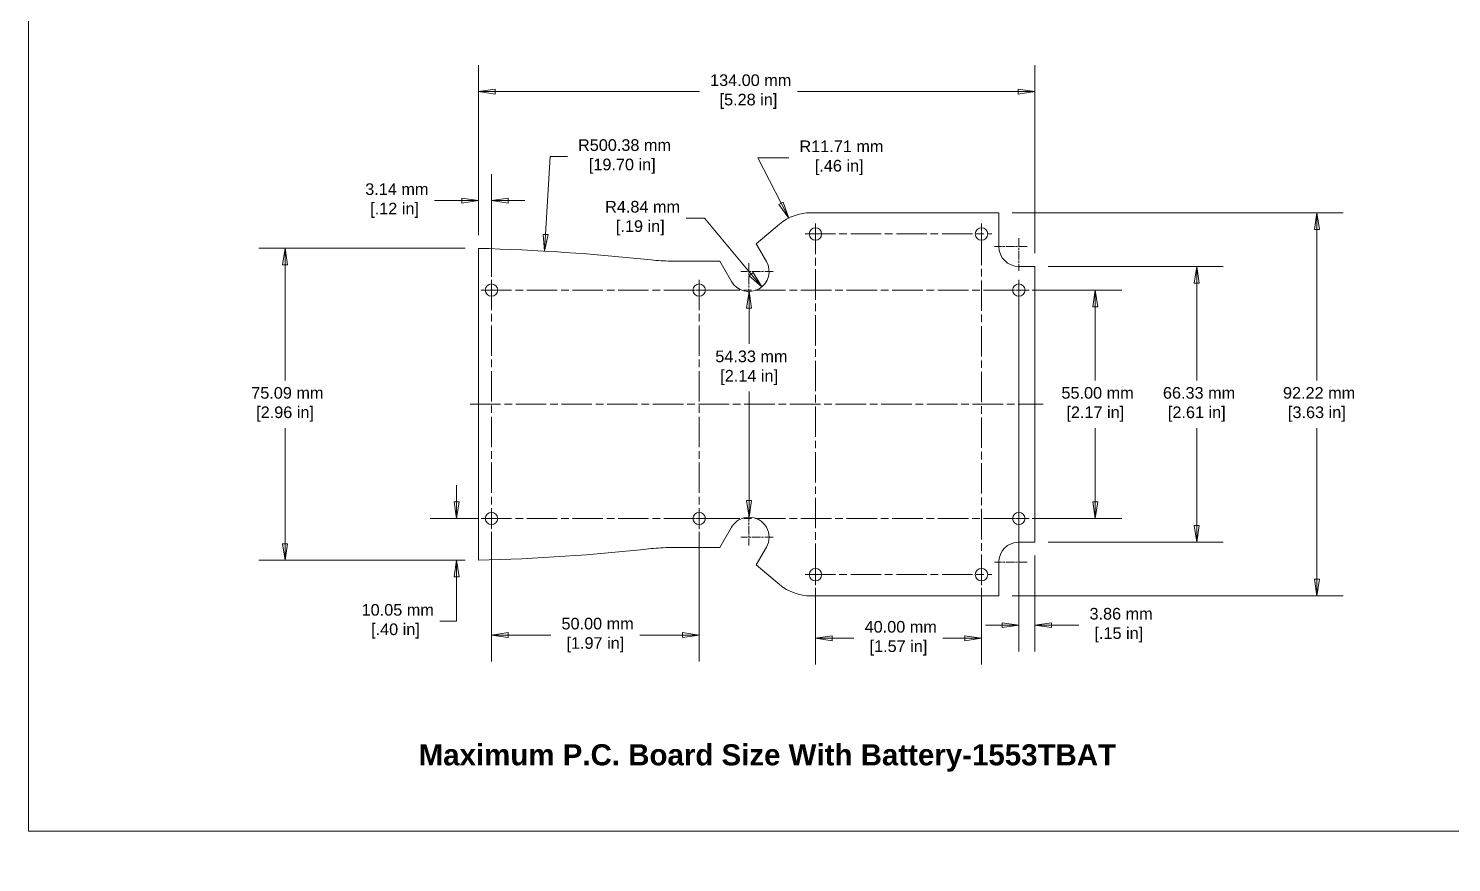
# Model space of a CAD drawing. Header units: millimetres. Extents: x 19 to 539, y -341 to 412.
# Drawn here: x 19.3 to 362, y 11.8 to 212.5 of the extents above; entities that cross this region are included whole.
import ezdxf

# ---------------------------------------------------------------- set-up
doc = ezdxf.new("R2010")
doc.units = ezdxf.units.MM
doc.header["$LTSCALE"] = 2
doc.linetypes.add('CHAIN', pattern=[0.7087, 0.4724, -0.0591, 0.1181, -0.0591])
for name, color, linetype, lineweight in [('Center Mark (ANSI)', 7, 'Continuous', 9), ('Centerline (ANSI)', 7, 'Continuous', 9), ('Dimension (ANSI)', 7, 'Continuous', 9), ('Sketch Geometry (ANSI)', 7, 'Continuous', 9), ('Symbol (ANSI)', 7, 'Continuous', 9), ('Visible (ANSI)', 7, 'Continuous', 9)]:
    doc.layers.add(name, color=color, linetype=linetype, lineweight=lineweight)
doc.styles.add('Label Text (ANSI)', font='arialbd.ttf')
doc.styles.add('Small Dimension Text', font='arial.ttf')
doc.dimstyles.new('Small Dimensions', dxfattribs={"dimscale": 2, "dimtxt": 1.4, "dimasz": 2, "dimexe": 3.175, "dimexo": 1.6002, "dimgap": 0.8, "dimtad": 0, "dimtih": 1, "dimtoh": 1, "dimrnd": 1e-08, "dimzin": 4, "dimdsep": 46, "dimtxsty": 'Small Dimension Text', "dimblk": 'Filled-1', "dimcen": 0.09, "dimdle": 10, "dimclrd": 256, "dimclre": 256, "dimclrt": 256, "dimadec": 1, "dimazin": 0, "dimtfac": 2.177143, "dimtofl": 0, "dimtmove": 0, "dimatfit": 3, "dimfxl": 0, "dimtolj": 1, "dimtzin": 0, "dimlwd": -1, "dimlwe": -1, "dimarcsym": 0})
doc.dimstyles.new('Small Dimensions-03', dxfattribs={"dimscale": 2, "dimtxt": 1.4, "dimasz": 2, "dimexe": 3.175, "dimexo": 1.6002, "dimgap": 0.8, "dimtad": 0, "dimtih": 1, "dimtoh": 1, "dimrnd": 1e-08, "dimzin": 4, "dimdsep": 46, "dimtxsty": 'Small Dimension Text', "dimblk": 'Filled-1', "dimcen": 0.09, "dimdle": 10, "dimclrd": 256, "dimclre": 256, "dimclrt": 256, "dimadec": 1, "dimazin": 0, "dimtfac": 2.178571, "dimtofl": 0, "dimtmove": 0, "dimatfit": 3, "dimfxl": 0, "dimtolj": 1, "dimtzin": 0, "dimlwd": -1, "dimlwe": -1, "dimarcsym": 0})

# ---------------------------------------------------------------- blocks, each defined once
blk = doc.blocks.new('Borders Hammond Border')
at = {"layer": 'Sketch Geometry (ANSI)'}
for p, q in [((9.652, 206.248), (9.652, 9.652)), ((9.652, 9.652), (269.748, 9.652))]:
    blk.add_line(p, q, dxfattribs=at)
blk = doc.blocks.new('Filled-1')
at = {"color": 0}
for p, q in [((0, 0), (-1, 0.15)), ((-1, 0.15), (-1, -0.15)), ((-1, 0), (0, 0)), ((-1, -0.15), (0, 0))]:
    blk.add_line(p, q, dxfattribs=at)
at = {"color": 0, "flags": 128}
blk.add_lwpolyline([(-1, -0.15), (0, 0), (-1, 0.15), (-1, -0.15)], dxfattribs=at)
at = {"color": 0}
blk.add_solid([(-1, -0.15), (0, 0), (-1, 0.15), (-1, -0.15)], dxfattribs=at)
blk = doc.blocks.new('*D20')
at = {"layer": 'Defpoints', "color": 0, "transparency": 16777216}
for p in [(261.69, 155.23), (300.68, 155.23), (261.69, 88.91)]:
    blk.add_point(p, dxfattribs=at)
at = {"layer": 'Dimension (ANSI)', "transparency": 16777216}
for p, q in [((264.89, 155.23), (307.03, 155.23)), ((300.68, 151.23), (300.68, 127.8)), ((300.68, 92.91), (300.68, 116.34)), ((264.89, 88.91), (307.03, 88.91))]:
    blk.add_line(p, q, dxfattribs=at)
at = {"layer": 'Dimension (ANSI)', "transparency": 16777216, "xscale": 4, "yscale": 4, "zscale": 4}
for p, rotation in [((300.68, 155.23), 90), ((300.68, 88.91), 270)]:
    blk.add_blockref('Filled-1', p, dxfattribs=dict(at, rotation=rotation))
at = {"layer": 'Dimension (ANSI)', "transparency": 16777216, "insert": (300.68, 122.07), "char_height": 2.8, "attachment_point": 5, "style": 'Small Dimension Text'}
blk.add_mtext('\\A1; 66.33 mm\\P[2.61 in]', dxfattribs=at)
blk = doc.blocks.new('*D21')
at = {"layer": 'Defpoints', "color": 0, "transparency": 16777216}
for p in [(81.11, 159.62), (127.69, 159.62), (127.69, 84.52)]:
    blk.add_point(p, dxfattribs=at)
at = {"layer": 'Dimension (ANSI)', "transparency": 16777216}
for p, q in [((124.49, 159.62), (74.76, 159.62)), ((81.11, 155.62), (81.11, 127.8)), ((81.11, 88.52), (81.11, 116.34)), ((124.49, 84.52), (74.76, 84.52))]:
    blk.add_line(p, q, dxfattribs=at)
at = {"layer": 'Dimension (ANSI)', "transparency": 16777216, "xscale": 4, "yscale": 4, "zscale": 4}
for p, rotation in [((81.11, 159.62), 90), ((81.11, 84.52), 270)]:
    blk.add_blockref('Filled-1', p, dxfattribs=dict(at, rotation=rotation))
at = {"layer": 'Dimension (ANSI)', "transparency": 16777216, "insert": (81.11, 122.07), "char_height": 2.8, "attachment_point": 5, "style": 'Small Dimension Text'}
blk.add_mtext('\\A1; 75.09 mm\\P[2.96 in]', dxfattribs=at)
blk = doc.blocks.new('*D22')
at = {"layer": 'Defpoints', "color": 0, "transparency": 16777216}
for p in [(122.4, 94.57), (130.83, 94.57), (127.69, 84.52)]:
    blk.add_point(p, dxfattribs=at)
at = {"layer": 'Dimension (ANSI)', "transparency": 16777216}
for p, q in [((122.4, 98.57), (122.4, 102.57)), ((127.63, 94.57), (116.05, 94.57)), ((124.49, 84.52), (116.05, 84.52)), ((122.4, 80.52), (122.4, 69.84)), ((122.4, 69.84), (118.4, 69.84))]:
    blk.add_line(p, q, dxfattribs=at)
at = {"layer": 'Dimension (ANSI)', "transparency": 16777216, "xscale": 4, "yscale": 4, "zscale": 4}
for p, rotation in [((122.4, 94.57), 270), ((122.4, 84.52), 90)]:
    blk.add_blockref('Filled-1', p, dxfattribs=dict(at, rotation=rotation))
at = {"layer": 'Dimension (ANSI)', "transparency": 16777216, "insert": (107.69, 69.84), "char_height": 2.8, "attachment_point": 5, "style": 'Small Dimension Text'}
blk.add_mtext('\\A1; 10.05 mm\\P[.40 in]', dxfattribs=at)
blk = doc.blocks.new('*D23')
at = {"layer": 'Defpoints', "color": 0, "transparency": 16777216}
for p in [(130.83, 94.57), (180.83, 94.57), (180.83, 66.53)]:
    blk.add_point(p, dxfattribs=at)
at = {"layer": 'Dimension (ANSI)', "transparency": 16777216}
for p, q in [((130.83, 91.37), (130.83, 60.18)), ((180.83, 91.37), (180.83, 60.18)), ((134.83, 66.53), (145.12, 66.53)), ((176.83, 66.53), (166.54, 66.53))]:
    blk.add_line(p, q, dxfattribs=at)
at = {"layer": 'Dimension (ANSI)', "transparency": 16777216, "xscale": 4, "yscale": 4, "zscale": 4, "rotation": 180}
blk.add_blockref('Filled-1', (130.83, 66.53), dxfattribs=at)
at = {"layer": 'Dimension (ANSI)', "transparency": 16777216, "xscale": 4, "yscale": 4, "zscale": 4}
blk.add_blockref('Filled-1', (180.83, 66.53), dxfattribs=at)
at = {"layer": 'Dimension (ANSI)', "transparency": 16777216, "insert": (155.83, 66.53), "char_height": 2.8, "attachment_point": 5, "style": 'Small Dimension Text'}
blk.add_mtext('\\A1; 50.00 mm\\P[1.97 in]', dxfattribs=at)
blk = doc.blocks.new('*D24')
at = {"layer": 'Defpoints', "color": 0, "transparency": 16777216}
for p in [(208.83, 81.07), (248.83, 81.07), (248.83, 65.76)]:
    blk.add_point(p, dxfattribs=at)
at = {"layer": 'Dimension (ANSI)', "transparency": 16777216}
for p, q in [((208.83, 77.87), (208.83, 59.41)), ((248.83, 77.87), (248.83, 59.41)), ((212.83, 65.76), (218.12, 65.76)), ((244.83, 65.76), (239.54, 65.76))]:
    blk.add_line(p, q, dxfattribs=at)
at = {"layer": 'Dimension (ANSI)', "transparency": 16777216, "xscale": 4, "yscale": 4, "zscale": 4, "rotation": 180}
blk.add_blockref('Filled-1', (208.83, 65.76), dxfattribs=at)
at = {"layer": 'Dimension (ANSI)', "transparency": 16777216, "xscale": 4, "yscale": 4, "zscale": 4}
blk.add_blockref('Filled-1', (248.83, 65.76), dxfattribs=at)
at = {"layer": 'Dimension (ANSI)', "transparency": 16777216, "insert": (228.83, 65.76), "char_height": 2.8, "attachment_point": 5, "style": 'Small Dimension Text'}
blk.add_mtext('\\A1; 40.00 mm\\P[1.57 in]', dxfattribs=at)
blk = doc.blocks.new('*D25')
at = {"layer": 'Defpoints', "color": 0, "transparency": 16777216}
for p in [(130.83, 171.11), (127.69, 159.62), (130.83, 149.57)]:
    blk.add_point(p, dxfattribs=at)
at = {"layer": 'Dimension (ANSI)', "transparency": 16777216}
for p, q in [((127.69, 162.82), (127.69, 177.46)), ((130.83, 152.77), (130.83, 177.46)), ((123.69, 171.11), (117.1, 171.11)), ((134.83, 171.11), (138.83, 171.11))]:
    blk.add_line(p, q, dxfattribs=at)
at = {"layer": 'Dimension (ANSI)', "transparency": 16777216, "xscale": 4, "yscale": 4, "zscale": 4}
blk.add_blockref('Filled-1', (127.69, 171.11), dxfattribs=at)
at = {"layer": 'Dimension (ANSI)', "transparency": 16777216, "xscale": 4, "yscale": 4, "zscale": 4, "rotation": 180}
blk.add_blockref('Filled-1', (130.83, 171.11), dxfattribs=at)
at = {"layer": 'Dimension (ANSI)', "transparency": 16777216, "insert": (107.48, 171.11), "char_height": 2.8, "attachment_point": 5, "style": 'Small Dimension Text'}
blk.add_mtext('\\A1; 3.14 mm\\P[.12 in]', dxfattribs=at)
blk = doc.blocks.new('*D26')
at = {"layer": 'Defpoints', "color": 0, "transparency": 16777216}
for p in [(261.69, 197.34), (127.69, 159.62), (261.69, 155.23)]:
    blk.add_point(p, dxfattribs=at)
at = {"layer": 'Dimension (ANSI)', "transparency": 16777216}
for p, q in [((127.69, 162.82), (127.69, 203.69)), ((261.69, 158.43), (261.69, 203.69)), ((131.69, 197.34), (180.9, 197.34)), ((257.69, 197.34), (204.5, 197.34))]:
    blk.add_line(p, q, dxfattribs=at)
at = {"layer": 'Dimension (ANSI)', "transparency": 16777216, "xscale": 4, "yscale": 4, "zscale": 4, "rotation": 180}
blk.add_blockref('Filled-1', (127.69, 197.34), dxfattribs=at)
at = {"layer": 'Dimension (ANSI)', "transparency": 16777216, "xscale": 4, "yscale": 4, "zscale": 4}
blk.add_blockref('Filled-1', (261.69, 197.34), dxfattribs=at)
at = {"layer": 'Dimension (ANSI)', "transparency": 16777216, "insert": (192.7, 197.34), "char_height": 2.8, "attachment_point": 5, "style": 'Small Dimension Text'}
blk.add_mtext('\\A1; 134.00 mm\\P[5.28 in]', dxfattribs=at)
blk = doc.blocks.new('*D27')
at = {"layer": 'Defpoints', "color": 0, "transparency": 16777216}
for p in [(253, 168.18), (253, 75.96), (329.59, 75.96)]:
    blk.add_point(p, dxfattribs=at)
at = {"layer": 'Dimension (ANSI)', "transparency": 16777216}
for p, q in [((256.2, 168.18), (335.94, 168.18)), ((329.59, 164.18), (329.59, 127.8)), ((329.59, 79.96), (329.59, 116.34)), ((256.2, 75.96), (335.94, 75.96))]:
    blk.add_line(p, q, dxfattribs=at)
at = {"layer": 'Dimension (ANSI)', "transparency": 16777216, "xscale": 4, "yscale": 4, "zscale": 4}
for p, rotation in [((329.59, 168.18), 90), ((329.59, 75.96), 270)]:
    blk.add_blockref('Filled-1', p, dxfattribs=dict(at, rotation=rotation))
at = {"layer": 'Dimension (ANSI)', "transparency": 16777216, "insert": (329.59, 122.07), "char_height": 2.8, "attachment_point": 5, "style": 'Small Dimension Text'}
blk.add_mtext('\\A1; 92.22 mm\\P[3.63 in]', dxfattribs=at)
blk = doc.blocks.new('*D28')
at = {"layer": 'Defpoints', "color": 0, "transparency": 16777216}
for p in [(257.83, 149.57), (276.24, 149.57), (257.83, 94.57)]:
    blk.add_point(p, dxfattribs=at)
at = {"layer": 'Dimension (ANSI)', "transparency": 16777216}
for p, q in [((261.03, 149.57), (282.59, 149.57)), ((276.24, 145.57), (276.24, 127.8)), ((276.24, 98.57), (276.24, 116.34)), ((261.03, 94.57), (282.59, 94.57))]:
    blk.add_line(p, q, dxfattribs=at)
at = {"layer": 'Dimension (ANSI)', "transparency": 16777216, "xscale": 4, "yscale": 4, "zscale": 4}
for p, rotation in [((276.24, 149.57), 90), ((276.24, 94.57), 270)]:
    blk.add_blockref('Filled-1', p, dxfattribs=dict(at, rotation=rotation))
at = {"layer": 'Dimension (ANSI)', "transparency": 16777216, "insert": (276.24, 122.07), "char_height": 2.8, "attachment_point": 5, "style": 'Small Dimension Text'}
blk.add_mtext('\\A1; 55.00 mm\\P[2.17 in]', dxfattribs=at)
blk = doc.blocks.new('*D29')
at = {"layer": 'Defpoints', "color": 0, "transparency": 16777216}
for p in [(192.83, 154.07), (195.94, 150.36)]:
    blk.add_point(p, dxfattribs=at)
at = {"layer": 'Dimension (ANSI)', "transparency": 16777216}
for p, q in [((177.7, 166.88), (182.08, 166.88)), ((182.08, 166.88), (193.37, 153.43))]:
    blk.add_line(p, q, dxfattribs=at)
at = {"layer": 'Dimension (ANSI)', "transparency": 16777216, "xscale": 4, "yscale": 4, "zscale": 4, "rotation": 309.9967830527611}
blk.add_blockref('Filled-1', (195.94, 150.36), dxfattribs=at)
at = {"layer": 'Dimension (ANSI)', "transparency": 16777216, "insert": (166.66, 166.88), "char_height": 2.8, "attachment_point": 5, "style": 'Small Dimension Text'}
blk.add_mtext('\\A1; R4.84 mm\\P[.19 in]', dxfattribs=at)
blk = doc.blocks.new('*D30')
at = {"layer": 'Defpoints', "color": 0, "transparency": 16777216}
for p in [(257.83, 149.57), (261.69, 88.91), (257.83, 68.91)]:
    blk.add_point(p, dxfattribs=at)
at = {"layer": 'Dimension (ANSI)', "transparency": 16777216}
for p, q in [((257.83, 146.37), (257.83, 62.56)), ((261.69, 85.71), (261.69, 62.56)), ((253.83, 68.91), (249.83, 68.91)), ((265.69, 68.91), (272.27, 68.91))]:
    blk.add_line(p, q, dxfattribs=at)
at = {"layer": 'Dimension (ANSI)', "transparency": 16777216, "xscale": 4, "yscale": 4, "zscale": 4}
blk.add_blockref('Filled-1', (257.83, 68.91), dxfattribs=at)
at = {"layer": 'Dimension (ANSI)', "transparency": 16777216, "xscale": 4, "yscale": 4, "zscale": 4, "rotation": 180}
blk.add_blockref('Filled-1', (261.69, 68.91), dxfattribs=at)
at = {"layer": 'Dimension (ANSI)', "transparency": 16777216, "insert": (281.9, 68.91), "char_height": 2.8, "attachment_point": 5, "style": 'Small Dimension Text'}
blk.add_mtext('\\A1; 3.86 mm\\P[.15 in]', dxfattribs=at)
blk = doc.blocks.new('*D31')
at = {"layer": 'Defpoints', "color": 0, "transparency": 16777216}
for p in [(192.83, 149.23), (192.83, 94.91), (192.87, 94.91)]:
    blk.add_point(p, dxfattribs=at)
at = {"layer": 'Dimension (ANSI)', "transparency": 16777216}
for p, q in [((192.87, 145.23), (192.87, 136.59)), ((192.87, 98.91), (192.87, 125.12))]:
    blk.add_line(p, q, dxfattribs=at)
at = {"layer": 'Dimension (ANSI)', "transparency": 16777216, "xscale": 4, "yscale": 4, "zscale": 4}
for p, rotation in [((192.87, 149.23), 90), ((192.87, 94.91), 270)]:
    blk.add_blockref('Filled-1', p, dxfattribs=dict(at, rotation=rotation))
at = {"layer": 'Dimension (ANSI)', "transparency": 16777216, "insert": (192.87, 130.86), "char_height": 2.8, "attachment_point": 5, "style": 'Small Dimension Text'}
blk.add_mtext('\\A1; 54.33 mm\\P[2.14 in]', dxfattribs=at)
blk = doc.blocks.new('*D33')
at = {"layer": 'Defpoints', "color": 0, "transparency": 16777216}
for p in [(145.33, 359.02), (144.69, -141.36)]:
    blk.add_point(p, dxfattribs=at)
at = {"layer": 'Dimension (ANSI)', "transparency": 16777216}
for p, q in [((145.35, 375.36), (145.34, 363.02)), ((149.73, 375.36), (145.35, 375.36))]:
    blk.add_line(p, q, dxfattribs=at)
at = {"layer": 'Dimension (ANSI)', "transparency": 16777216, "xscale": 4, "yscale": 4, "zscale": 4, "rotation": 269.9263641641351}
blk.add_blockref('Filled-1', (145.33, 359.02), dxfattribs=at)
at = {"layer": 'Dimension (ANSI)', "transparency": 16777216, "insert": (162.95, 375.36), "char_height": 2.8, "attachment_point": 5, "style": 'Small Dimension Text'}
blk.add_mtext('\\A1; R500.38 mm\\P[19.70 in]', dxfattribs=at)
blk = doc.blocks.new('*D34')
at = {"layer": 'Defpoints', "color": 0, "transparency": 16777216}
for p in [(202.39, 166.9), (207.72, 156.47)]:
    blk.add_point(p, dxfattribs=at)
at = {"layer": 'Dimension (ANSI)', "transparency": 16777216}
for p, q in [((202.44, 181.42), (194.95, 181.42)), ((194.95, 181.42), (200.56, 170.46))]:
    blk.add_line(p, q, dxfattribs=at)
at = {"layer": 'Dimension (ANSI)', "transparency": 16777216, "xscale": 4, "yscale": 4, "zscale": 4, "rotation": 297.1022929755754}
blk.add_blockref('Filled-1', (202.39, 166.9), dxfattribs=at)
at = {"layer": 'Dimension (ANSI)', "transparency": 16777216, "insert": (214.56, 181.42), "char_height": 2.8, "attachment_point": 5, "style": 'Small Dimension Text'}
blk.add_mtext('\\A1; R11.71 mm\\P[.46 in]', dxfattribs=at)
blk = doc.blocks.new('*D35')
at = {"layer": 'Defpoints', "color": 0, "transparency": 16777216}
for p in [(143.61, 158.95), (114.83, -340.6)]:
    blk.add_point(p, dxfattribs=at)
at = {"layer": 'Dimension (ANSI)', "transparency": 16777216}
for p, q in [((144.92, 181.72), (143.84, 162.95)), ((149.1, 181.72), (144.92, 181.72))]:
    blk.add_line(p, q, dxfattribs=at)
at = {"layer": 'Dimension (ANSI)', "transparency": 16777216, "xscale": 4, "yscale": 4, "zscale": 4, "rotation": 266.7029542496157}
blk.add_blockref('Filled-1', (143.61, 158.95), dxfattribs=at)
at = {"layer": 'Dimension (ANSI)', "transparency": 16777216, "insert": (162.31, 181.72), "char_height": 2.8, "attachment_point": 5, "style": 'Small Dimension Text'}
blk.add_mtext('\\A1; R500.38 mm\\P[19.70 in]', dxfattribs=at)

msp = doc.modelspace()

# ---------------------------------------------------------------- linework, layer by layer
at = {"layer": 'Center Mark (ANSI)', "linetype": 'CHAIN', "ltscale": 1.388713}
for p, q in [((208.8315, 165.5696), (208.8315, 160.5696)), ((248.8315, 165.5696), (248.8315, 160.5696)), ((133.3315, 149.5696), (128.3315, 149.5696)), ((183.3315, 149.5696), (178.3315, 149.5696)), ((260.3315, 149.5696), (255.3315, 149.5696)), ((133.3315, 94.5696), (128.3315, 94.5696)), ((183.3315, 94.5696), (178.3315, 94.5696)), ((260.3315, 94.5696), (255.3315, 94.5696)), ((208.8315, 83.5696), (208.8315, 78.5696)), ((248.8315, 83.5696), (248.8315, 78.5696))]:
    msp.add_line(p, q, dxfattribs=at)
at = {"layer": 'Center Mark (ANSI)', "linetype": 'CHAIN', "ltscale": 2.17653}
for p, q in [((257.8315, 162.0696), (257.8315, 154.2333)), ((259.8315, 160.0696), (251.9952, 160.0696)), ((192.8315, 156.0696), (192.8315, 148.2333)), ((198.6678, 154.0696), (190.8315, 154.0696)), ((192.8315, 95.9059), (192.8315, 88.0696)), ((198.6678, 90.0696), (190.8315, 90.0696)), ((257.8315, 89.9059), (257.8315, 82.0696)), ((259.8315, 84.0696), (251.9952, 84.0696))]:
    msp.add_line(p, q, dxfattribs=at)
at = {"layer": 'Centerline (ANSI)', "linetype": 'CHAIN', "ltscale": 7.760689}
for p, q in [((208.8315, 165.5696), (208.8315, 78.5696)), ((248.8315, 78.5696), (248.8315, 165.5696)), ((206.3315, 163.0696), (251.3315, 163.0696)), ((130.8315, 152.0696), (130.8315, 92.0696)), ((180.8315, 152.0696), (180.8315, 92.0696)), ((257.8315, 152.0696), (257.8315, 92.0696)), ((128.3315, 149.5696), (260.3315, 149.5696)), ((125.6875, 122.0696), (263.6875, 122.0696)), ((128.3315, 94.5696), (260.3315, 94.5696)), ((206.3315, 81.0696), (251.3315, 81.0696))]:
    msp.add_line(p, q, dxfattribs=at)
at = {"layer": 'Visible (ANSI)'}
for p, q in [((207.7218, 168.1815), (252.9952, 168.1815)), ((252.9952, 168.1815), (252.9952, 160.0696)), ((194.5732, 160.7254), (200.1935, 165.4414)), ((127.6875, 84.5229), (127.6875, 159.6163)), ((197.0198, 156.4878), (194.5732, 160.7254)), ((173.9503, 156.5568), (185.811, 156.5568)), ((185.811, 156.5568), (188.6431, 151.6515)), ((257.8315, 155.2333), (261.6875, 155.2333)), ((261.6875, 88.9059), (261.6875, 155.2333)), ((185.811, 87.5824), (188.6431, 92.4878)), ((173.9503, 87.5824), (185.811, 87.5824)), ((197.0198, 87.6515), (194.5732, 83.4138)), ((257.8315, 88.9059), (261.6875, 88.9059)), ((194.5732, 83.4138), (200.1935, 78.6978)), ((252.9952, 75.9577), (252.9952, 84.0696)), ((207.7218, 75.9577), (252.9952, 75.9577))]:
    msp.add_line(p, q, dxfattribs=at)
for centre in [(208.8315, 163.0696), (248.8315, 163.0696), (130.8315, 149.5696), (180.8315, 149.5696), (257.8315, 149.5696), (130.8315, 94.5696), (180.8315, 94.5696), (257.8315, 94.5696), (208.8315, 81.0696), (248.8315, 81.0696)]:
    msp.add_circle(centre, 1.5, dxfattribs=at)
for centre, radius, start, end in [((207.7218, 156.4696), 11.7119, 90, 130), ((114.8315, -340.5971), 500.3786, 83.755739, 88.527764), ((257.8315, 160.0696), 4.8363, 180, 270), ((173.9503, 199.7131), 43.1563, 263.755739, 270), ((192.8315, 154.0696), 4.8363, 210, 30), ((192.8315, 90.0696), 4.8363, 330, 150), ((114.8315, 584.7363), 500.3786, 271.472236, 276.244261), ((173.9503, 44.4261), 43.1563, 90, 96.244261), ((257.8315, 84.0696), 4.8363, 90, 180), ((207.7218, 87.6696), 11.7119, 230, 270)]:
    msp.add_arc(centre, radius, start, end, dxfattribs=at)

# ---------------------------------------------------------------- block references
at = {"xscale": 2, "yscale": 2, "zscale": 2}
msp.add_blockref('Borders Hammond Border', (0, 0), dxfattribs=at)

# ---------------------------------------------------------------- texts
at = {"layer": 'Symbol (ANSI)', "insert": (113.2697, 33.6308), "char_height": 5.08, "attachment_point": 7, "style": 'Label Text (ANSI)'}
msp.add_mtext('Maximum P.C. Board Size With Battery-1553TBAT', dxfattribs=at)

# ---------------------------------------------------------------- dimensions: what is measured, and where the dimension line sits
at = {"layer": 'Dimension (ANSI)'}
for center, mpoint, text, dimstyle, picture, middle in [((144.6875, -141.361), (145.3305, 359.0171), ' <> mm\\X[19.70 in]', 'Small Dimensions', '*D33', (162.9462, 375.3554)), ((114.8315, -340.5971), (143.6095, 158.9533), ' <> mm\\X[19.70 in]', 'Small Dimensions', '*D35', (162.3142, 181.7195)), ((207.7218, 156.4696), (202.3861, 166.8955), ' <> mm\\X[.46 in]', 'Small Dimensions', '*D34', (214.5615, 181.4191)), ((192.8315, 154.0696), (195.94, 150.3646), ' <> mm\\X[.19 in]', 'Small Dimensions-03', '*D29', (166.6637, 166.8798))]:
    dim = msp.add_radius_dim(center=center, mpoint=mpoint, text=text, dimstyle=dimstyle, override={"dimdec": 2, "dimpost": '', "dimcen": 0, "dimtp": 0, "dimtm": 0, "dimtdec": 2}, dxfattribs=at)
    dim.commit()
    dim.dimension.update_dxf_attribs({"geometry": picture, "text_midpoint": middle, "dimtype": 164})
for base, p1, p2, text, picture, middle in [((261.6875, 197.3448), (127.6875, 159.6163), (261.6875, 155.2333), ' <> mm\\X[5.28 in]', '*D26', (192.6993, 197.3448)), ((130.8315, 171.1072), (127.6875, 159.6163), (130.8315, 149.5696), ' <> mm\\X[.12 in]', '*D25', (107.4767, 171.1072)), ((257.8315, 68.9059), (261.6875, 88.9059), (257.8315, 149.5696), ' <> mm\\X[.15 in]', '*D30', (281.8982, 68.9059))]:
    dim = msp.add_linear_dim(base=base, p1=p1, p2=p2, text=text, dimstyle='Small Dimensions-03', override={"dimtih": 0, "dimtoh": 0, "dimdec": 2, "dimpost": '', "dimtp": 0, "dimtm": 0, "dimtdec": 2, "dimatfit": 1}, dxfattribs=at)
    dim.commit()
    dim.dimension.update_dxf_attribs({"geometry": picture, "text_midpoint": middle, "dimtype": 160})
for base, p1, p2, angle, text, override, picture, middle in [((329.5912, 75.9577), (252.9952, 168.1815), (252.9952, 75.9577), 270, ' <> mm\\X[3.63 in]', {"dimdec": 2, "dimpost": '', "dimtp": 0, "dimtm": 0, "dimtdec": 2, "dimatfit": 1}, '*D27', (329.5912, 122.0696)), ((81.1136, 159.6163), (127.6875, 84.5229), (127.6875, 159.6163), 90, ' <> mm\\X[2.96 in]', {"dimdec": 2, "dimpost": '', "dimtp": 0, "dimtm": 0, "dimtdec": 2, "dimatfit": 1}, '*D21', (81.1136, 122.0696)), ((300.6829, 155.2333), (261.6875, 88.9059), (261.6875, 155.2333), 90, ' <> mm\\X[2.61 in]', {"dimdec": 2, "dimpost": '', "dimtp": 0, "dimtm": 0, "dimtdec": 2, "dimatfit": 1}, '*D20', (300.6829, 122.0696)), ((192.8695, 94.9059), (192.8315, 149.2333), (192.8315, 94.9059), 90, ' <> mm\\X[2.14 in]', {"dimdec": 2, "dimpost": '', "dimse1": 1, "dimse2": 1, "dimtp": 0, "dimtm": 0, "dimtdec": 2, "dimatfit": 1}, '*D31', (192.8695, 130.8576)), ((276.2384, 149.5696), (257.8315, 94.5696), (257.8315, 149.5696), 90, ' <> mm\\X[2.17 in]', {"dimdec": 2, "dimpost": '', "dimtp": 0, "dimtm": 0, "dimtdec": 2, "dimatfit": 1}, '*D28', (276.2384, 122.0696)), ((122.4008, 94.5696), (127.6875, 84.5229), (130.8315, 94.5696), 90, ' <> mm\\X[.40 in]', {"dimdec": 2, "dimpost": '', "dimtp": 0, "dimtm": 0, "dimtdec": 2, "dimatfit": 1}, '*D22', (107.6875, 69.839)), ((180.8315, 66.5317), (130.8315, 94.5696), (180.8315, 94.5696), 180, ' <> mm\\X[1.97 in]', {"dimtih": 0, "dimtoh": 0, "dimdec": 2, "dimpost": '', "dimtp": 0, "dimtm": 0, "dimtdec": 2, "dimatfit": 1}, '*D23', (155.8315, 66.5317)), ((248.8315, 65.757), (208.8315, 81.0696), (248.8315, 81.0696), 180, ' <> mm\\X[1.57 in]', {"dimtih": 0, "dimtoh": 0, "dimdec": 2, "dimpost": '', "dimtp": 0, "dimtm": 0, "dimtdec": 2, "dimatfit": 1}, '*D24', (228.8315, 65.757))]:
    dim = msp.add_linear_dim(base=base, p1=p1, p2=p2, angle=angle, text=text, dimstyle='Small Dimensions-03', override=override, dxfattribs=at)
    dim.commit()
    dim.dimension.update_dxf_attribs({"geometry": picture, "text_midpoint": middle, "dimtype": 160})

doc.saveas('drawing.dxf')
